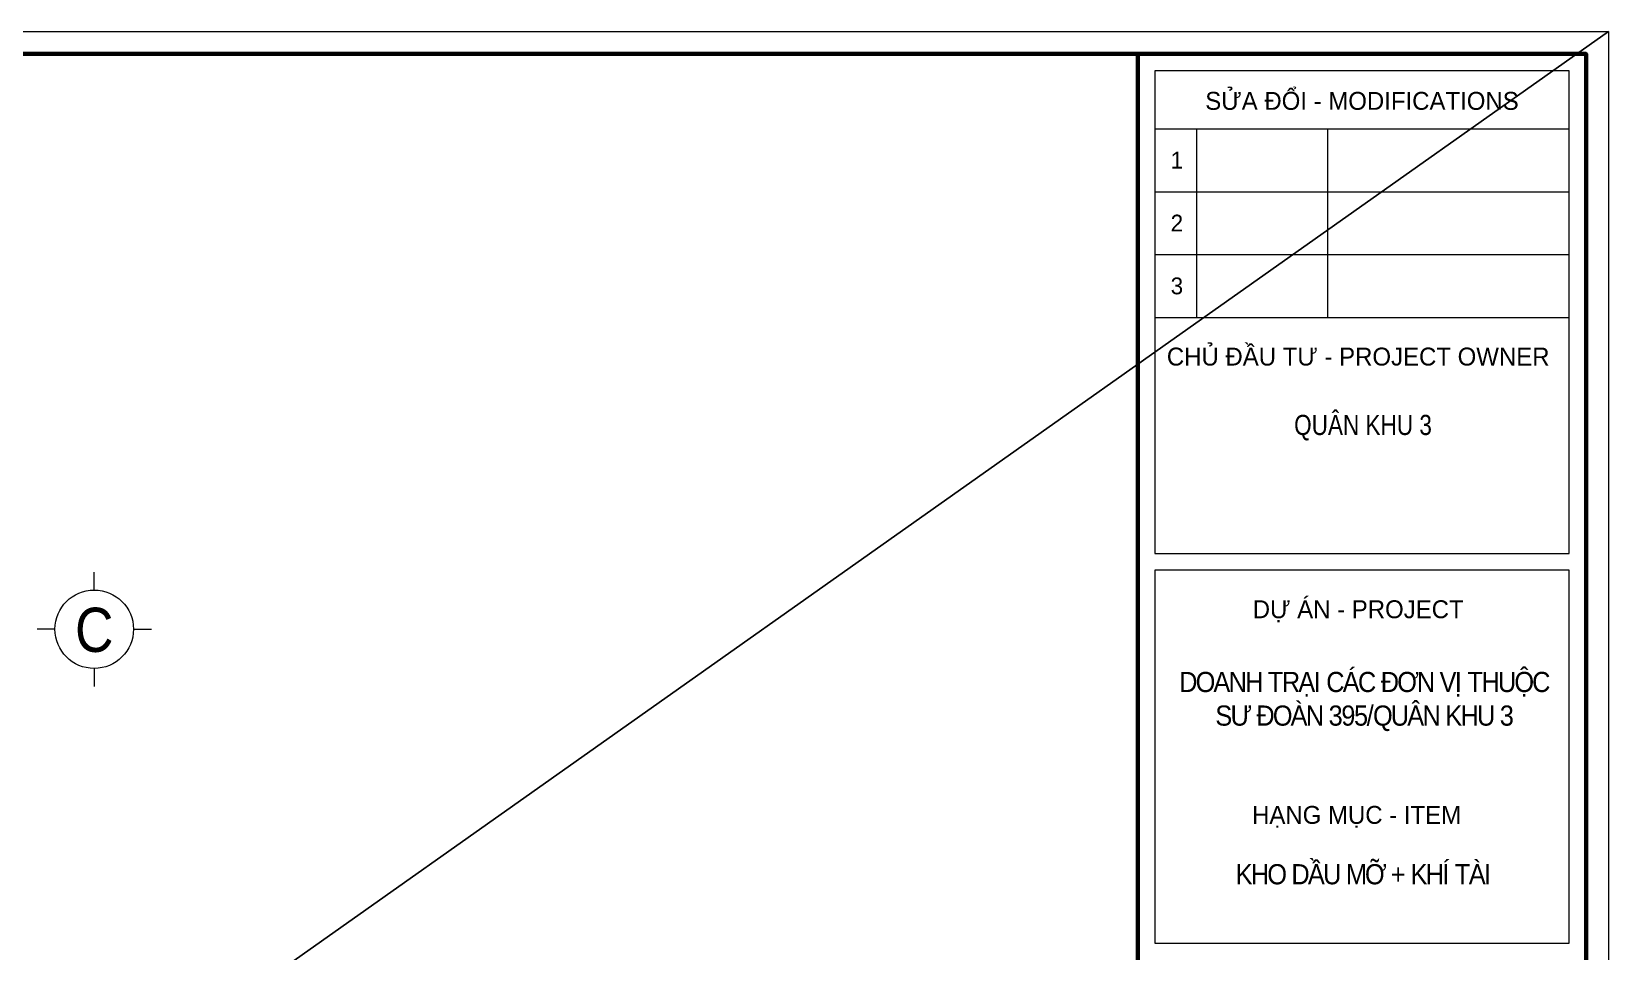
# Model space of a CAD drawing. Header units: millimetres. Extents: x -295047 to 263296, y -724756 to -308748.
# Drawn here: x 151235 to 162496, y -351176 to -344605 of the extents above; entities that cross this region are included whole.
import ezdxf
from ezdxf.enums import TextEntityAlignment as Align

# ---------------------------------------------------------------- set-up
doc = ezdxf.new("R2010")
doc.units = ezdxf.units.MM
doc.header["$MEASUREMENT"] = 0
doc.layers.get('Defpoints').update_dxf_attribs({"color": 1})
for name, color, linetype, lineweight in [('08. Net Text', 3, 'Continuous', 13), ('Khungten_LCDI', 7, 'Continuous', 5), ('LC ISO', 153, 'Continuous', 13), ('LC Net manh', 219, 'Continuous', 5), ('LC Net thay', 7, 'Continuous', 25), ('LC Text1', 3, 'Continuous', 20)]:
    doc.layers.add(name, color=color, linetype=linetype, lineweight=lineweight)
doc.layers.add('KCS_Plotter', color=11, linetype='Continuous', plot=False)
doc.styles.add('Khungten', font='VHAVAN.TTF', dxfattribs={"width": 0.9, "height": 5000})
doc.styles.add('LC 1', font='VHAVANB.TTF')
doc.styles.add('Text Khung Ten', font='VHAVAN.TTF')
doc.styles.add('Title', font='VHBLACK.TTF', dxfattribs={"width": 0.8})

# ---------------------------------------------------------------- blocks, each defined once
blk = doc.blocks.new('TTRUC')
at = {"layer": 'LC ISO'}
for p, q in [((0, 6.95), (0, 10.13)), ((-6.95, 0), (-10.13, 0)), ((6.95, 0), (10.13, 0)), ((0, -6.95), (0, -10.13))]:
    blk.add_line(p, q, dxfattribs=at)
at = {"layer": 'LC Net manh'}
blk.add_circle((0, 0), 6.95, dxfattribs=at)
blk = doc.blocks.new('lcdi KC')
at = {"layer": 'Defpoints', "lineweight": 0}
blk.add_lwpolyline([(-1200, -14850), (-1200, 14850), (40800, 14850), (40800, -14850)], close=True, dxfattribs=at)
at = {"layer": 'Khungten_LCDI', "color": 5, "lineweight": 60}
blk.add_line((36600, 14650), (36600, -14650), dxfattribs=at)
at = {"layer": 'Khungten_LCDI', "color": 5, "lineweight": 25}
blk.add_line((40600, -14650), (40600, 14650), dxfattribs=at)
at = {"layer": 'Khungten_LCDI', "color": 9, "lineweight": 15}
for p, q in [((36750, 13981), (40450, 13981)), ((37123, 13981), (37123, 12297)), ((38293, 13981), (38293, 12297)), ((36750, 13420), (40450, 13420)), ((36750, 12858), (40450, 12858)), ((36750, 12297), (40450, 12297))]:
    blk.add_line(p, q, dxfattribs=at)
at = {"layer": 'Khungten_LCDI', "color": 5, "lineweight": 60}
blk.add_lwpolyline([(0, -14650), (0, 14650), (40600, 14650), (40600, -14650)], close=True, dxfattribs=at)
at = {"layer": 'Khungten_LCDI', "color": 9, "lineweight": 15}
for points in [[(36750, 10190), (40450, 10190), (40450, 14500), (36750, 14500)], [(36750, 6712), (40450, 6712), (40450, 10040), (36750, 10040)]]:
    blk.add_lwpolyline(points, close=True, dxfattribs=at)
at = {"color": 7, "style": 'Khungten'}
for s, p in [('söa ®æi - modifications', (38600, 14151)), ('chñ ®Çu t\xad - project owner', (38566, 11868)), ('dù ¸n - project', (38566, 9612)), ('h¹ng môc - item', (38552, 7776))]:
    blk.add_text(s, height=160, dxfattribs=at).set_placement(p, align=Align.CENTER)
at = {"color": 4, "char_height": 180, "attachment_point": 5, "style": 'Khungten'}
for s, insert, width in [('{\\f.VnArialH|b0|i0|c0|p34;\\W0.8;qu©n khu 3}', (38609, 11313), 2315.24), ('{\\f.VnArialH|b0|i0|c0|p34;\\W0.9;\\T0.9;doanh tr¹i c¸c ®¬n vÞ thuéc s\xad ®oµn 395/qu©n khu 3}', (38617, 8868), 3461.97), ('{\\f.VnArialH|b0|i0|c0|p34;\\T0.9;kho dÇu mì + khÝ tµi}', (38609, 7325), 3712.56)]:
    blk.add_mtext(s, dxfattribs=dict(at, insert=insert, width=width))
at = {"color": 7, "style": 'Khungten', "width": 0.8}
for tag, p in [('REVISION', (39499, -10746)), ('NGAYHT', (39546, -11609))]:
    blk.add_attdef(tag, text='', height=200, dxfattribs=at).set_placement(p, align=Align.CENTER)
at = {"layer": '08. Net Text', "color": 7, "style": 'Text Khung Ten'}
blk.add_text('1', height=150, dxfattribs=at).set_placement((36892, 13627))
at = {"layer": '08. Net Text', "color": 7, "ltscale": 2, "style": 'Text Khung Ten'}
for s, p in [('2', (36892, 13065)), ('3', (36892, 12504))]:
    blk.add_text(s, height=150, dxfattribs=at).set_placement(p)
at = {"layer": 'LC Text1', "style": 'Title', "width": 1.485915}
for tag, p, p2 in [('TENBANVE1', (36913, -8886), (40339, -8886)), ('TENBANVE2', (36913, -9562), (40339, -9562))]:
    blk.add_attdef(tag, text='', height=250, dxfattribs=at).set_placement(p, p2, align=Align.FIT)
at = {"layer": 'LC Text1', "style": 'Title', "width": 0.7}
blk.add_attdef('SOBANVE', text='', height=250, dxfattribs=at).set_placement((39562, -13896), align=Align.CENTER)

msp = doc.modelspace()

# ---------------------------------------------------------------- linework, layer by layer
at = {"layer": 'KCS_Plotter', "ltscale": 2}
msp.add_line((128895.8, -368365.3), (162495.8, -344605.3), dxfattribs=at)

# ---------------------------------------------------------------- block references
at = {"layer": 'LC ISO', "xscale": 40.31376784078886, "yscale": 40.31376784078886, "zscale": 40.31376784078886}
msp.add_blockref('TTRUC', (151683, -348874.4), dxfattribs=at)
at = {"layer": 'LC Net thay', "xscale": 0.8, "yscale": 0.8, "zscale": 0.8}
msp.add_blockref('lcdi KC', (129855.8, -356485.3), dxfattribs=at)

# ---------------------------------------------------------------- texts
at = {"layer": 'LC Text1', "ltscale": 0.2, "style": 'LC 1', "width": 0.9}
msp.add_text('c', height=315.7, dxfattribs=at).set_placement((151683, -349131.2), align=Align.BOTTOM_CENTER)

doc.saveas('drawing.dxf')
